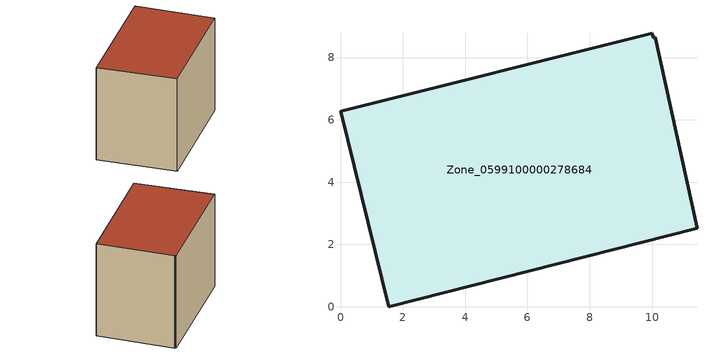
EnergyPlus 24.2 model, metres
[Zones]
Zone_0599100000278684
 floor ground (C_G): 10.04,8.64 10.1,8.66 11.44,2.52 1.55,0 0,6.28 10.01,8.78 z0
 wall outside (C_F): 1.55,0 11.44,2.52 10.1,8.66 10.04,8.64 10.01,8.78 0,6.28 1.55,0 z0:7.96
 roof outside (C_R): 10.1,8.66 10.04,8.64 10.01,8.78 0,6.28 1.55,0 11.44,2.52 z7.96
[BUILDING]
Pand.0599100000278684: North Axis=0; Terrain=City; Loads Convergence Tolerance Value=0.04; Temperature Convergence Tolerance Value=0.4; Solar Distribution=FullExterior; Maximum Number of Warmup Days=25; Minimum Number of Warmup Days=1
[Site:Location]
Rotterdam.The.Hague.AP_ZH_NLD Design_Conditions: Latitude=51.96; Longitude=4.45; Time Zone=1; Elevation=-4.5
[SITE:GROUNDTEMPERATURE:BUILDINGSURFACE]
18, 18, 18, 18, 18, 18, 18, 18, 18, 18, 18, 18
[MATERIAL] Thermal Absorptance=0.9; Solar Absorptance=0.7; Visible Absorptance=0.7
Name | Roughness | Thickness | Conductivity | Density | Specific Heat
G.TC.1965-1974 | MediumSmooth | 0.15 | 0.882353 | 540 | 1210
F.TC.1965-1974 | Rough | 0.3 | 0.697674 | 1920 | 840
R.TC.1965-1974 | MediumRough | 0.2 | 0.232558 | 1500 | 1000
[CONSTRUCTION]
C_G: G.TC.1965-1974
C_F: F.TC.1965-1974
C_R: R.TC.1965-1974
[ZONE]
Zone_0599100000278684: Type=1; Multiplier=1; Ceiling Height=Autocalculate; Volume=Autocalculate; Floor Area=autocalculate; Part of Total Floor Area=Yes
[ZONEINFILTRATION:DESIGNFLOWRATE]
Infil_Zone_0599100000278684: Zone or ZoneList or Space or SpaceList=Zone_0599100000278684; Schedule=AlwaysOn; Design Flow Rate Calculation Method=Flow/Area; Flow Rate per Floor Area=0.003; Constant Term Coefficient=1; Temperature Term Coefficient=0; Velocity Term Coefficient=0; Velocity Squared Term Coefficient=0
[HVACTEMPLATE:ZONE:IDEALLOADSAIRSYSTEM]
Zone_0599100000278684: Maximum Heating Supply Air Temperature=50; Minimum Cooling Supply Air Temperature=13; Maximum Heating Supply Air Humidity Ratio=0.0156; Minimum Cooling Supply Air Humidity Ratio=0.0077; Heating Limit=NoLimit; Cooling Limit=NoLimit; Dehumidification Control Type=ConstantSensibleHeatRatio; Cooling Sensible Heat Ratio=0.7; Dehumidification Setpoint=60; Humidification Control Type=None; Humidification Setpoint=30; Outdoor Air Method=None; Outdoor Air Flow Rate per Person=0.00944; Outdoor Air Flow Rate per Zone Floor Area=0; Outdoor Air Flow Rate per Zone=0; Demand Controlled Ventilation Type=None; Outdoor Air Economizer Type=NoEconomizer; Heat Recovery Type=None; Sensible Heat Recovery Effectiveness=0.7; Latent Heat Recovery Effectiveness=0.65
[ZONECONTROL:THERMOSTAT]
ThermostatControl_Zone_0599100000278684: Zone or ZoneList=Zone_0599100000278684; Control Type Schedule=DualSetpointControlType; Control 1=Thermostat_Zone_0599100000278684; Temperature Difference Between Cutout And Setpoint=0
[THERMOSTATSETPOINT:DUALSETPOINT]
Thermostat_Zone_0599100000278684: Heating Setpoint Temperature Schedule=HeatingSetpoint_Zone_0599100000278684; Cooling Setpoint Temperature Schedule=CoolingSetpoint_Zone_0599100000278684
[SCHEDULE:COMPACT]
HeatingSetpoint_Zone_0599100000278684: Through: 12/31, For: AllDays, Until: 24:00, 21
CoolingSetpoint_Zone_0599100000278684: Through: 12/31, For: AllDays, Until: 24:00, 24
DualSetpointControlType: Through: 12/31, For: AllDays, Until: 24:00, 4
AlwaysOn: Through: 12/31, For: AllDays, Until: 24:00, 1
